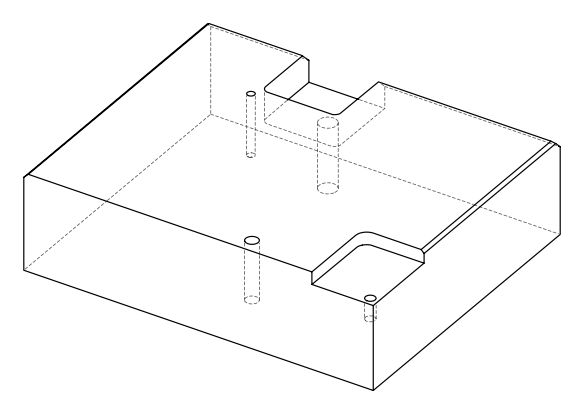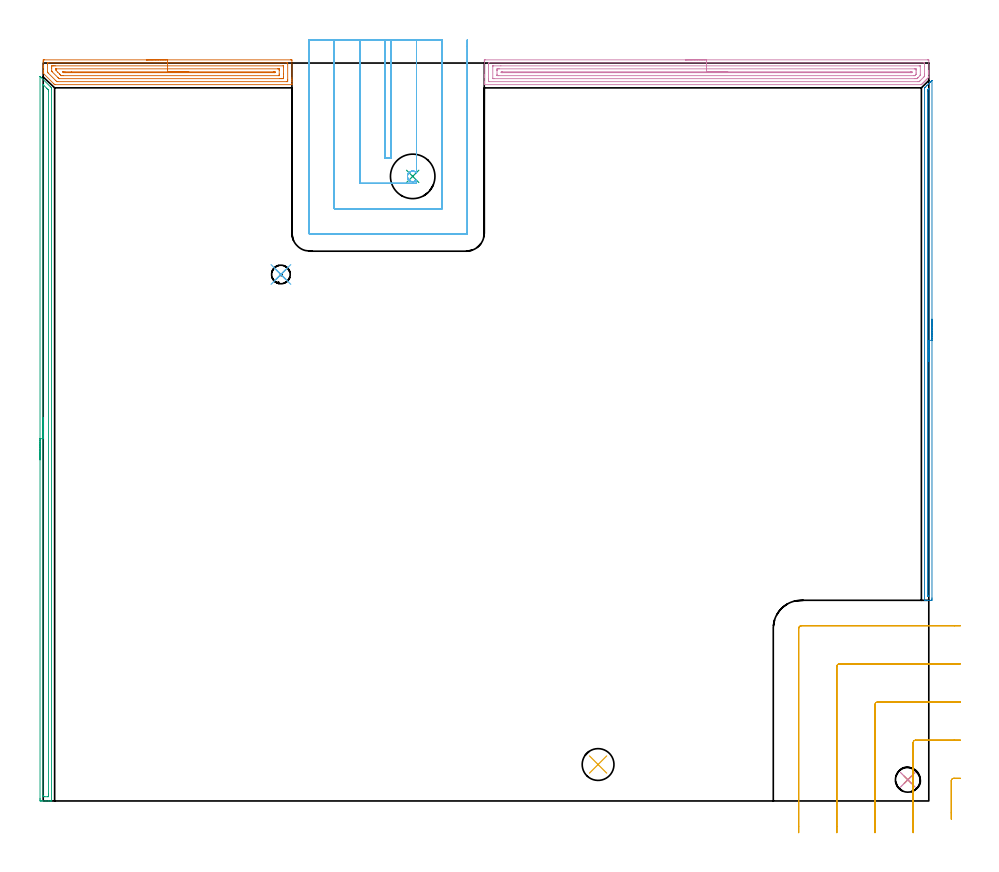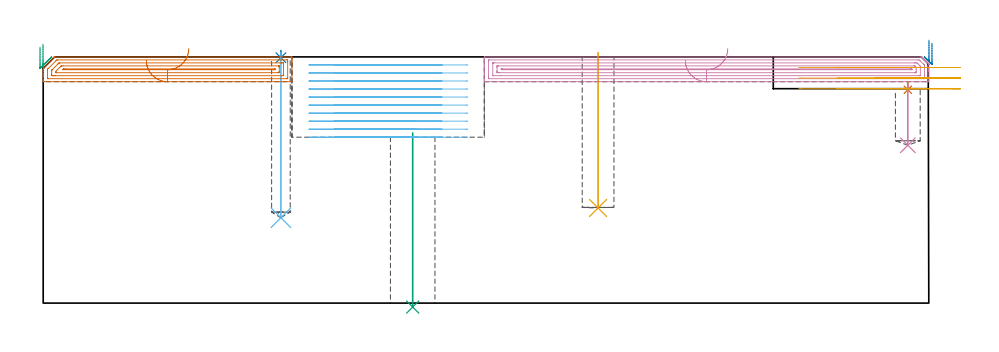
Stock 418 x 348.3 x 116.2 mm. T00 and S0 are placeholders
(PLAN: 12 operations, 7 tool changes, 47.8 min)
(1 SPOT_DRILL | STEP1POCKET | NXT0321_9005460120000 | 0.03 min | 1592 mm3)
(2 SPOT_DRILL_1 | STEP1POCKET_2 | NXT0321_9005460120000 | 0.03 min | 69 mm3)
(3 INDEXABLE_INSERT_DRILL_THROUGH_HOLE_FROM_SOLID | STEP1HOLE | NXT0302_013 | 0.34 min | 40127 mm3)
(4 DRILL_BLIND_HOLE_INTO_CENTER | STEP1POCKET | NXT0301_088 | 0.12 min | 2801 mm3)
(5 INDEXABLE_INSERT_DRILL_BLIND_HOLE_FROM_SOLID | STEP1POCKET_1 | NXT0302_001 | 0.29 min | 12532 mm3)
(6 DRILL_BLIND_HOLE_INTO_CENTER_1 | STEP1POCKET_2 | UGT0301_204 | 0.31 min | 4479 mm3)
(7 AREA_MILL | FG_CHAMFER_SURFACE | UGT0205_001 | 4.82 min | 8477 mm3)
(8 AREA_MILL_1 | FG_CHAMFER_SURFACE_1 | UGT0205_001 | 4.05 min | 1535 mm3)
(9 AREA_MILL_2 | FG_CHAMFER_SURFACE_2 | UGT0205_001 | 5.63 min | 4934 mm3)
(10 AREA_MILL_3 | FG_CHAMFER_SURFACE_3 | UGT0205_001 | 8.55 min | 14769 mm3)
(11 MILL_CORNER_NOTCH_RECTANGULAR | CORNER_NOTCH_RECTANGULAR | UGT0201_106 | Follow Part, ap 6, ae 75% | 3.36 min | 102015 mm3)
(12 MILL_SLOT | SLOT_PARTIAL_RECTANGULAR | NXT0201_012 | Follow Part, ap 4, ae 75% | 20.25 min | 290426 mm3)
(TOOL NXT0321_9005460120000 | NC Spot Drill, 142deg, 12mm, Carbide, Uncoated | D12 PA142 FL30 Z2)
(TOOL NXT0302_013 | Index. Insert Drill 21mm [880-D2100L25-05] | D21 PA176 FL105 Z2)
(TOOL NXT0301_088 | Carbide Drill 11.7mm [860.1-1170-035A1-MM 2214] | D11.7 PA140 FL55 Z2)
(TOOL NXT0302_001 | Index. Insert Drill 15mm [880-D1500L20-05] | D15 PA176 FL75 Z2)
(TOOL UGT0301_204 | Twist Drill 8.8 mm | D8.8 PA118 FL80 Z2)
(TOOL UGT0205_001 | Chamfer Mill 20 x 3 x 45 deg. | D20 FL50 Z2)
(TOOL UGT0201_106 | End Mill 24 mm | D24 FL25 Z2)
(TOOL NXT0201_012 | ENDMILL 16mm [2P460-1600-NA 1630] | D16 FL38 Z6)
(OP 1 SPOT_DRILL)
G17 G21 G94 G90
T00 M6
G54
G17 G0 G90 X408.1 Y10. S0 M3
G43 Z126.2 H0
G94 G81 G98 Z100.696 F250. R104.2
G80
M5
M2
(OP 2 SPOT_DRILL_1)
G17 G21 G94 G90
T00 M6
G54
G17 G0 G90 X112.2 Y248.5 S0 M3
G43 Z126.2 H0
G94 G81 G98 Z115.821 F250. R119.2
G80
M5
M2
(OP 3 INDEXABLE_INSERT_DRILL_THROUGH_HOLE_FROM_SOLID)
G17 G21 G94 G90
T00 M6
G54
G17 G0 G90 X174.4 Y294.8 S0 M3
G43 Z126.2 H1
G94 G81 G98 Z-1.867 F250. R80.3
G80
M5
M2
(OP 4 DRILL_BLIND_HOLE_INTO_CENTER)
G17 G21 G94 G90
T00 M6
G54
G17 G0 G90 X408.1 Y10. S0 M3
G43 Z126.2 H1
G94 G81 G98 Z74.5 F250. R103.2
G80
M5
M2
(OP 5 INDEXABLE_INSERT_DRILL_BLIND_HOLE_FROM_SOLID)
G17 G21 G94 G90
T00 M6
G54
G17 G0 G90 X261.9 Y17.2 S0 M3
G43 Z126.2 H1
G94 G81 G98 Z44.9 F250. R118.2
G80
M5
M2
(OP 6 DRILL_BLIND_HOLE_INTO_CENTER_1)
G17 G21 G94 G90
T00 M6
G54
G17 G0 G90 X112.2 Y248.5 S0 M3
G43 Z126.2 H0
G94 G81 G98 Z40.3 F250. R118.2
G80
M5
M2
(OP 7 AREA_MILL)
G17 G21 G94 G90
T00 M6
G54
G17 G0 G90 X48.7 Y349.8 S1061 M3
G43 Z126.2 H0
Z114.5
G94 G1 X48.738 Z113.628 F250.
X48.852 Z112.764
X49.041 Z111.912
X49.303 Z111.08
X49.637 Z110.274
X50.04 Z109.5
X50.508 Z108.764
X51.04 Z108.072
X51.629 Z107.429
X52.272 Z106.84
X52.964 Z106.309
X53.7 Z105.84
X54.474 Z105.437
X55.28 Z105.103
X56.112 Z104.841
X56.963 Z104.652
X57.828 Z104.538
X58.7 Z104.5
X116.779
X117.145 Y349.796 Z104.503
X117.39 Y349.792 Z104.506
X117.4 Y349.543 Z104.755
Y341.289 Z113.005
Y340.747 Z113.55
Y340.402 Z113.894
Y339.86 Z114.436
Y339.515 Z114.78
Y338.511 Z115.789
X117.392 Y338.131 Z116.16
X117.39 Y338.103 Z116.188
X117.226 Y338.1 Z116.2
X5.535
X5.405 Y338.104 Z116.189
X5.372 Y338.131 Z116.164
X5.088 Y338.412 Z115.888
X0.174 Y343.327 Z110.972
X0.008 Y343.5 Z110.799
X0.005 Y343.507 Z110.793
X0. Y343.852 Z110.448
Y344.147 Z110.153
Y344.837 Z109.458
Y346.069 Z108.228
Y346.611 Z107.684
Y347.227 Z107.069
Y349.001 Z105.296
X0.003 Y349.272 Z105.025
X0.008 Y349.791 Z104.506
X0.095 Y349.794 Z104.504
X0.621 Y349.8 Z104.5
X58.7
Y348.386 Z105.914
X114.991
X115.39 Y348.385 Z105.915
X115.399 Y347.981 Z106.319
X115.4 Y340.402 Z113.898
X115.399 Y339.999 Z114.301
X115.39 Y339.515 Z114.785
X114.993 Y339.514 Z114.786
X6.876
X6.446 Y339.515 Z114.785
X5.982 Y339.969 Z114.331
X2.408 Y343.542 Z110.758
X2.204 Y343.748 Z110.552
X2.01 Y343.95 Z110.35
X2.001 Y344.353 Z109.947
Y347.901 Z106.399
X2.01 Y348.385 Z105.915
X2.407 Y348.386 Z105.914
X58.7
Y346.972 Z107.328
X113.205 Y346.971 Z107.329
X113.326 Y346.969 Z107.331
X113.369 Y346.967 Z107.333
X113.386 Y346.966 Z107.334
X113.39 Y346.932 Z107.368
X113.395 Y346.804 Z107.496
X113.399 Y346.611 Z107.689
X113.4 Y346.418 Z107.882
Y343.063 Z111.237
Y341.983 Z112.317
X113.396 Y341.289 Z113.011
X113.393 Y341.103 Z113.197
X113.378 Y340.935 Z113.365
X113.205 Y340.933 Z113.367
X112.674 Y340.93 Z113.37
X112.312 Y340.929 Z113.371
X111.782 Y340.928 Z113.372
X7.769 Y340.929 Z113.371
X7.648 Y340.93 Z113.37
X7.551 Y340.933 Z113.367
X7.49 Y340.935 Z113.365
X7.446 Y340.966 Z113.334
X7.114 Y341.289 Z113.011
X6.875 Y341.524 Z112.776
X4.195 Y344.205 Z110.095
X4.07 Y344.333 Z109.967
X4.027 Y344.38 Z109.92
X4.011 Y344.4 Z109.9
X4.008 Y344.451 Z109.849
X4.001 Y344.645 Z109.655
X4. Y345.917 Z108.383
X4.004 Y346.611 Z107.689
X4.007 Y346.797 Z107.503
X4.022 Y346.965 Z107.336
X4.195 Y346.967 Z107.333
X4.726 Y346.97 Z107.33
X5.088 Y346.971 Z107.329
X5.618 Y346.972 Z107.328
X58.7
Y345.557 Z108.743
X110.693
X111.298 Y345.555 Z108.745
X111.366 Y345.553 Z108.747
X111.384 Y345.551 Z108.749
X111.39 Y345.539 Z108.761
X111.393 Y345.487 Z108.813
X111.398 Y345.277 Z109.023
X111.4 Y344.855 Z109.445
Y343.081 Z111.219
X111.399 Y342.629 Z111.671
X111.397 Y342.412 Z111.888
X111.393 Y342.358 Z111.942
X111.39 Y342.35 Z111.95
X111.383 Y342.347 Z111.953
X111.354 Y342.345 Z111.955
X111.25 Y342.343 Z111.957
X9.388
X8.662 Y342.348 Z111.952
X8.56 Y342.35 Z111.95
X8.503 Y342.358 Z111.942
X8.448 Y342.41 Z111.89
X8.225 Y342.628 Z111.672
X7.785 Y343.063 Z111.237
X7.769 Y343.08 Z111.22
X6.875 Y343.973 Z110.327
X6.022 Y344.837 Z109.463
X6.008 Y345.271 Z109.029
X6.004 Y345.489 Z108.811
X6.007 Y345.542 Z108.758
X6.01 Y345.55 Z108.75
X6.017 Y345.553 Z108.747
X6.046 Y345.555 Z108.745
X6.15 Y345.557 Z108.743
X58.7
Y344.143 Z110.157
X108.738
X108.932 Y344.141 Z110.159
X109.32 Y344.136 Z110.164
X109.391 Y344.128 Z110.172
X109.394 Y344.101 Z110.199
X109.398 Y344.044 Z110.256
Y343.95 Z110.35
X109.393 Y343.786 Z110.514
X109.391 Y343.771 Z110.529
X109.358 Y343.764 Z110.536
X109.256 Y343.76 Z110.54
X109.127 Y343.758 Z110.542
X10.449 Y343.757 Z110.543
X9.746 Y343.761 Z110.539
X9.556 Y343.764 Z110.536
X9.36 Y343.95 Z110.35
X9.185 Y344.136 Z110.164
X9.364 Y344.14 Z110.16
X9.556 Y344.142 Z110.158
X10.255 Y344.143 Z110.157
X13.283
X58.7
X59.572 Z110.195
X60.436 Z110.309
X61.288 Z110.498
X62.12 Z110.76
X62.926 Z111.094
X63.7 Z111.497
X64.436 Z111.965
X65.128 Z112.497
X65.771 Z113.086
X66.36 Z113.729
X66.891 Z114.421
X67.36 Z115.157
X67.763 Z115.931
X68.097 Z116.737
X68.359 Z117.569
X68.548 Z118.42
X68.662 Z119.285
X68.7 Z120.157
G0 Z126.2
M5
M2
(OP 8 AREA_MILL_1)
G17 G21 G94 G90
T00 M6
G54
G17 G0 G90 X419.5 Y227.4 S1061 M3
G43 Z126.2 H0
Z122.7
G94 G1 Y227.362 Z121.828 F250.
Y227.248 Z120.963
Y227.059 Z120.112
Y226.797 Z119.28
Y226.463 Z118.474
Y226.06 Z117.7
Y225.592 Z116.964
Y225.06 Z116.272
Y224.471 Z115.629
Y223.828 Z115.039
Y223.136 Z114.508
Y222.4 Z114.04
Y221.626 Z113.637
Y220.82 Z113.303
Y219.988 Z113.041
Y219.137 Z112.852
Y218.272 Z112.738
Y217.4 Z112.7
Y95.788
X419.499 Y95.331 Z112.701
X419.495 Y94.899 Z112.702
X419.491 Y94.71 Z112.704
X419.07 Y94.7 Z113.125
X417.672 Z114.524
X417.31 Z114.885
X416.347 Z115.852
X416.003 Y94.71 Z116.188
X416. Y94.866 Z116.199
Y94.884 Z116.2
Y336.339
X416.004 Y336.606 Z116.19
X416.186 Y336.786 Z116.013
X416.278 Y336.878 Z115.922
X416.87 Y337.472 Z115.326
X417.08 Y337.68 Z115.119
X417.117 Y337.717 Z115.082
X417.75 Y338.352 Z114.446
X417.957 Y338.557 Z114.243
X418.63 Y339.231 Z113.567
X418.796 Y339.396 Z113.404
X418.869 Y339.469 Z113.331
X419.385 Y339.986 Z112.814
X419.468 Y340.065 Z112.731
X419.494 Y340.083 Z112.704
X419.5 Y340.065 Z112.7
Y217.4
X418.086 Z114.114
X418.085 Y97.076 Z114.115
X418.079 Y96.713 Z114.121
X417.721 Y96.702 Z114.479
X417.504 Y96.701 Z114.696
X417.469 Y96.703 Z114.731
X417.434 Y96.71 Z114.766
X417.421 Y96.72 Z114.779
X417.419 Y96.747 Z114.781
X417.414 Y97.013 Z114.786
Y334.998
X417.417 Y335.339 Z114.783
X417.421 Y335.508 Z114.779
X417.431 Y335.57 Z114.769
X417.455 Y335.599 Z114.745
X417.525 Y335.674 Z114.675
X417.741 Y335.892 Z114.459
X417.844 Y335.995 Z114.356
X417.968 Y336.117 Z114.232
X418.063 Y336.206 Z114.137
X418.077 Y336.217 Z114.123
X418.081 Y336.159 Z114.119
X418.085 Y335.998 Z114.115
X418.086 Y217.4 Z114.114
Y216.528 Z114.152
Y215.664 Z114.266
Y214.812 Z114.455
Y213.98 Z114.717
Y213.174 Z115.051
Y212.4 Z115.454
Y211.664 Z115.923
Y210.972 Z116.454
Y210.329 Z117.043
Y209.74 Z117.686
Y209.209 Z118.378
Y208.74 Z119.114
Y208.337 Z119.888
Y208.003 Z120.694
Y207.741 Z121.526
Y207.552 Z122.378
Y207.438 Z123.243
Y207.4 Z124.114
G0 Z126.2
M5
M2
(OP 9 AREA_MILL_2)
G17 G21 G94 G90
T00 M6
G54
G17 G0 G90 X-1.5 Y161. S1061 M3
G43 Z126.2 H0
Z120.8
G94 G1 Y161.038 Z119.928 F250.
Y161.152 Z119.064
Y161.341 Z118.212
Y161.603 Z117.38
Y161.937 Z116.574
Y162.34 Z115.8
Y162.808 Z115.064
Y163.339 Z114.372
Y163.929 Z113.729
Y164.572 Z113.14
Y165.264 Z112.608
Y166. Z112.14
Y166.774 Z111.737
Y167.58 Z111.403
Y168.412 Z111.141
Y169.263 Z110.952
Y170.128 Z110.838
Y171. Z110.8
X-1.499 Y341.987 Z110.799
X-1.498 Y341.995 Z110.8
X-1.487 Y341.988 Z110.811
X-1.01 Y341.512 Z111.286
X3.41 Y337.091 Z115.708
X3.854 Y336.645 Z116.154
X3.898 Y336.595 Z116.185
X3.9 Y336.002 Z116.2
Y0.184
X3.897 Y0.009 Z116.188
X3.881 Y0.008 Z116.172
X3.496 Y0. Z115.796
X3.256 Z115.555
X2.526 Z114.821
X1.277 Z113.574
X-0.126 Z112.169
X-0.751 Z111.545
X-1.01 Y0.001 Z111.286
X-1.248 Y0.004 Z111.048
X-1.491 Y0.009 Z110.805
X-1.495 Y0.142 Z110.803
X-1.499 Y0.632 Z110.801
X-1.5 Y1.127 Z110.8
Y171.
X-0.086 Z112.214
X-0.085 Y337.972 Z112.215
X-0.084 Y338.062 Z112.216
X-0.081 Y338.106 Z112.219
X-0.08 Y338.116 Z112.22
X-0.073 Y338.111 Z112.227
X0.031 Y338.013 Z112.331
X0.259 Y337.791 Z112.559
X1.642 Y336.408 Z113.942
X2.045 Y336.002 Z114.345
X2.459 Y335.579 Z114.759
X2.479 Y335.544 Z114.779
X2.481 Y335.521 Z114.781
X2.484 Y335.469 Z114.784
X2.485 Y335.362 Z114.785
X2.486 Y335.149 Z114.786
Y3.356
X2.485 Y2.462 Z114.785
X2.483 Y2.42 Z114.783
X2.466 Y2.01 Z114.766
X2.055 Y2.003 Z114.355
X0.758 Y2.001 Z113.058
X0.286 Y2.003 Z112.586
X0.037 Y2.01 Z112.337
X-0.079 Y2.021 Z112.221
X-0.085 Y2.379 Z112.215
Y2.42
X-0.086 Y171. Z112.214
Y171.871 Z112.252
Y172.736 Z112.366
Y173.588 Z112.555
Y174.42 Z112.817
Y175.226 Z113.151
Y176. Z113.554
Y176.736 Z114.023
Y177.428 Z114.554
Y178.071 Z115.143
Y178.66 Z115.786
Y179.191 Z116.478
Y179.66 Z117.214
Y180.063 Z117.988
Y180.397 Z118.794
Y180.659 Z119.626
Y180.848 Z120.478
Y180.962 Z121.343
Y181. Z122.214
G0 Z126.2
M5
M2
(OP 10 AREA_MILL_3)
G17 G21 G94 G90
T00 M6
G54
G17 G0 G90 X303.1 Y349.8 S1061 M3
G43 Z126.2 H0
Z114.5
G94 G1 X303.138 Z113.628 F250.
X303.252 Z112.764
X303.441 Z111.912
X303.703 Z111.08
X304.037 Z110.274
X304.44 Z109.5
X304.908 Z108.764
X305.44 Z108.072
X306.029 Z107.429
X306.672 Z106.84
X307.364 Z106.309
X308.1 Z105.84
X308.874 Z105.437
X309.68 Z105.103
X310.512 Z104.841
X311.364 Z104.652
X312.228 Z104.538
X313.1 Z104.5
X417.408
X417.772 Y349.796 Z104.502
X417.99 Y349.791 Z104.506
X418. Y349.569 Z104.727
Y344.837 Z109.457
Y344.242 Z110.055
Y343.95 Z110.346
Y343.355 Z110.942
Y343.063 Z111.232
Y341.73 Z112.57
X417.99 Y341.602 Z112.697
X417.737 Y341.336 Z112.963
X417.248 Y340.846 Z113.449
X417.088 Y340.686 Z113.611
X416.962 Y340.561 Z113.737
X416.805 Y340.402 Z113.893
X416.646 Y340.245 Z114.052
X416.516 Y340.115 Z114.183
X416.361 Y339.959 Z114.336
X416.205 Y339.804 Z114.494
X416.07 Y339.669 Z114.629
X415.918 Y339.515 Z114.78
X415.764 Y339.363 Z114.935
X415.625 Y339.223 Z115.074
X415.474 Y339.072 Z115.223
X415.323 Y338.922 Z115.376
X415.179 Y338.778 Z115.52
X415.031 Y338.628 Z115.667
X414.882 Y338.481 Z115.817
X414.733 Y338.332 Z115.966
X414.547 Y338.149 Z116.147
X414.495 Y338.104 Z116.189
X414.287 Y338.1 Z116.2
X208.347
X208.21 Y338.103 Z116.188
X208.207 Y338.126 Z116.165
X208.2 Y338.448 Z115.851
Y338.932 Z115.367
Y339.515 Z114.78
Y341.581 Z112.716
Y342.176 Z112.119
Y342.765 Z111.53
Y348.974 Z105.323
X208.203 Y349.272 Z105.025
X208.208 Y349.791 Z104.506
X208.267 Y349.794 Z104.503
X208.792 Y349.8 Z104.5
X313.1
Y348.386 Z105.914
X415.624
X415.99 Y348.385 Z105.915
X415.997 Y348.014 Z106.286
X416. Y346.611 Z107.689
Y343.063 Z111.237
X415.999 Y342.69 Z111.61
X415.993 Y342.176 Z112.124
X415.99 Y342.083 Z112.217
X415.981 Y342.042 Z112.258
X415.954 Y342.012 Z112.288
X415.874 Y341.928 Z112.372
X415.625 Y341.674 Z112.626
X415.432 Y341.481 Z112.819
X413.842 Y339.892 Z114.408
X413.65 Y339.705 Z114.595
X413.454 Y339.515 Z114.785
X412.951 Y339.514 Z114.786
X210.576
X210.21 Y339.515 Z114.785
X210.203 Y339.886 Z114.414
X210.201 Y340.402 Z113.898
X210.2 Y340.776 Z113.524
X210.201 Y347.498 Z106.802
X210.202 Y347.869 Z106.431
X210.21 Y348.385 Z105.915
X210.574 Y348.386 Z105.914
X313.1
Y346.972 Z107.328
X413.48 Y346.971 Z107.329
X413.842 Y346.968 Z107.332
X413.96 Y346.965 Z107.335
X413.99 Y346.953 Z107.347
X413.996 Y346.873 Z107.427
X413.999 Y346.768 Z107.532
Y342.906 Z111.394
X413.993 Y342.748 Z111.552
X413.977 Y342.488 Z111.812
X413.842 Y342.342 Z111.958
X412.87 Y341.369 Z112.931
X412.788 Y341.289 Z113.011
X412.415 Y340.935 Z113.365
X412.059 Y340.931 Z113.369
X411.529 Y340.929 Z113.371
X411.167 Y340.928 Z113.372
X212.72 Y340.929 Z113.371
X212.358 Y340.932 Z113.368
X212.24 Y340.935 Z113.365
X212.21 Y340.947 Z113.353
X212.205 Y341.027 Z113.273
X212.201 Y341.132 Z113.168
X212.2 Y346.768 Z107.532
X212.206 Y346.926 Z107.374
X212.21 Y346.965 Z107.335
X212.224 Y346.968 Z107.332
X212.268 Y346.971 Z107.329
X216.019 Y346.972 Z107.328
X313.1
Y345.557 Z108.743
X411.167
X411.335 Y345.556 Z108.744
X411.927 Y345.55 Z108.75
X411.99 Y345.548 Z108.752
X411.993 Y345.461 Z108.839
X411.997 Y345.272 Z109.028
X412. Y344.895 Z109.405
Y344.008 Z110.292
X411.999 Y343.122 Z111.178
X411.996 Y343.063 Z111.237
X411.99 Y342.962 Z111.338
X411.917 Y342.878 Z111.422
X411.796 Y342.75 Z111.55
X411.641 Y342.592 Z111.708
X411.481 Y342.434 Z111.866
X411.421 Y342.378 Z111.922
X411.388 Y342.35 Z111.95
X411.347 Y342.348 Z111.952
X411.167 Y342.344 Z111.956
X410.999 Y342.343 Z111.957
X215.033
X214.865 Y342.344 Z111.956
X214.273 Y342.35 Z111.95
X214.21 Y342.352 Z111.948
X214.207 Y342.439 Z111.861
X214.203 Y342.628 Z111.672
X214.2 Y343.005 Z111.295
Y344.779 Z109.521
Y344.837 Z109.463
X214.205 Y345.251 Z109.049
X214.21 Y345.458 Z108.842
X214.215 Y345.55 Z108.75
X214.314 Y345.552 Z108.748
X215.033 Y345.557 Z108.743
X215.201
X313.1
Y344.143 Z110.157
X409.384
X409.578 Y344.142 Z110.158
X409.965 Y344.136 Z110.164
X409.991 Y344.132 Z110.168
X409.995 Y344.121 Z110.179
X409.999 Y344.091 Z110.209
X410. Y344.038 Z110.262
X409.999 Y343.95 Z110.35
X409.994 Y343.797 Z110.503
X409.99 Y343.765 Z110.535
X409.901 Y343.761 Z110.539
X409.772 Y343.758 Z110.542
X409.578 Y343.757 Z110.543
X409.384
X216.816
X216.622 Y343.758 Z110.542
X216.235 Y343.764 Z110.536
X216.209 Y343.768 Z110.532
X216.205 Y343.779 Z110.521
X216.201 Y343.809 Z110.491
X216.2 Y343.862 Z110.438
X216.201 Y343.95 Z110.35
X216.206 Y344.103 Z110.197
X216.21 Y344.135 Z110.165
X216.299 Y344.139 Z110.161
X216.428 Y344.142 Z110.158
X216.622 Y344.143 Z110.157
X216.816
X313.1
X313.972 Z110.195
X314.836 Z110.309
X315.688 Z110.498
X316.52 Z110.76
X317.326 Z111.094
X318.1 Z111.497
X318.836 Z111.965
X319.528 Z112.496
X320.171 Z113.086
X320.76 Z113.729
X321.292 Z114.421
X321.76 Z115.157
X322.163 Z115.931
X322.497 Z116.737
X322.759 Z117.569
X322.948 Z118.42
X323.062 Z119.285
X323.1 Z120.157
G0 Z126.2
M5
M2
(OP 11 MILL_CORNER_NOTCH_RECTANGULAR)
G17 G21 G94 G90
T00 M6
G54
G17 G0 G90 X433. Y10.7 S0 M3
G43 Z126.2 H0
Z111.2
G94 G1 X430. F250.
X429.793 F500.
G3 X428.6 Y9.507 R1.2
G1 Y-5.625
Y-8.625 F250.
G0 Z126.2
X433. Y28.7
Z111.2
G1 X430.
X411.794 F500.
G3 X410.6 Y27.506 R1.2
G1 Y-12.
Y-15. F250.
G0 Z126.2
X433. Y46.7
Z111.2
G1 X430.
X393.794 F500.
G3 X392.6 Y45.506 R1.2
G1 Y-12.
Y-15. F250.
G0 Z126.2
X433. Y64.7
Z111.2
G1 X430.
X375.795 F500.
G3 X374.6 Y63.505 R1.2
G1 Y-12.
Y-15. F250.
G0 Z126.2
X433. Y82.7
Z111.2
G1 X430.
X357.795 F500.
G3 X356.6 Y81.505 R1.2
G1 Y-12.
Y-15. F250.
G0 Z126.2
X433. Y10.7
Z106.2
G1 X430.
X429.793 F500.
G3 X428.6 Y9.507 R1.2
G1 Y-5.625
Y-8.625 F250.
G0 Z126.2
X433. Y28.7
Z106.2
G1 X430.
X411.794 F500.
G3 X410.6 Y27.506 R1.2
G1 Y-12.
Y-15. F250.
G0 Z126.2
X433. Y46.7
Z106.2
G1 X430.
X393.794 F500.
G3 X392.6 Y45.506 R1.2
G1 Y-12.
Y-15. F250.
G0 Z126.2
X433. Y64.7
Z106.2
G1 X430.
X375.795 F500.
G3 X374.6 Y63.505 R1.2
G1 Y-12.
Y-15. F250.
G0 Z126.2
X433. Y82.7
Z106.2
G1 X430.
X357.795 F500.
G3 X356.6 Y81.505 R1.2
G1 Y-12.
Y-15. F250.
G0 Z126.2
X433. Y10.7
Z101.2
G1 X430.
X429.793 F500.
G3 X428.6 Y9.507 R1.2
G1 Y-5.625
Y-8.625 F250.
G0 Z126.2
X433. Y28.7
Z101.2
G1 X430.
X411.794 F500.
G3 X410.6 Y27.506 R1.2
G1 Y-12.
Y-15. F250.
G0 Z126.2
X433. Y46.7
Z101.2
G1 X430.
X393.794 F500.
G3 X392.6 Y45.506 R1.2
G1 Y-12.
Y-15. F250.
G0 Z126.2
X433. Y64.7
Z101.2
G1 X430.
X375.795 F500.
G3 X374.6 Y63.505 R1.2
G1 Y-12.
Y-15. F250.
G0 Z126.2
X433. Y82.7
Z101.2
G1 X430.
X357.795 F500.
G3 X356.6 Y81.505 R1.2
G1 Y-12.
Y-15. F250.
G0 Z126.2
M5
M2
(OP 12 MILL_SLOT)
G17 G21 G94 G90
T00 M6
G54
G17 G0 G90 X161.391 Y359.3 S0 M3
G43 Z126.2 H1
Z112.41
G94 G1 X161.4 Y356.3 F250.
Y356.193 F500.
Y303.5
X164.2
Y356.193
Y356.3
X164.209 Y359.3 F250.
X149.386
X149.4 Y356.3
Y356.193 F500.
Y291.5
X176.2
Y293.076
G2 X173.978 Y292.343 R2.489
X173.68 Y292.413 R2.489
X172.78 Y292.91 R2.516
X172.48 Y293.216 R2.505
G1 X172.41 Y293.305
G2 X172.539 Y296.453 R2.501
X173.647 Y297.176 R2.594
X174.867 Y297.249 R2.487
X176.2 Y296.524 R2.489
G1 Y356.193
Y356.3
X176.214 Y359.3 F250.
X137.373
X137.4 Y356.3
Y356.193 F500.
Y279.5
X188.2
Y356.193
Y356.3
X188.227 Y359.3 F250.
X125.4 Y359.193
Y356.193
Y268.1 F500.
G3 X126. Y267.5 R0.6
G1 X199.6
G3 X200.2 Y268.1 R0.6
G1 Y356.193
Y359.193 F250.
G0 X161.4 Y359.3 Z108.62
G1 Y356.3
Y303.5 F500.
X164.2
Y356.3
Y359.3 F250.
X149.4
Y356.3
Y291.5 F500.
X176.2
Y293.076
G2 X174.867 Y292.351 R2.488
X173.682 Y292.413 R2.489
X172.777 Y292.912 R2.516
X172.48 Y293.216 R2.505
G1 X172.409 Y293.305
G2 X172.539 Y296.453 R2.501
X173.647 Y297.176 R2.594
X174.867 Y297.249 R2.487
X176.2 Y296.524 R2.489
G1 Y356.3
Y359.3 F250.
X137.4
Y356.3
Y279.5 F500.
X188.2
Y356.3
Y359.3 F250.
X125.4
Y356.3
Y268.1 F500.
G3 X126. Y267.5 R0.6
G1 X199.6
G3 X200.2 Y268.1 R0.6
G1 Y356.3
Y359.3 F250.
G0 X161.4 Z104.83
G1 Y356.3
Y303.5 F500.
X164.2
Y356.3
Y359.3 F250.
X149.4
Y356.3
Y291.5 F500.
X176.2
Y293.076
G2 X174.865 Y292.35 R2.488
X173.682 Y292.413 R2.489
X172.478 Y293.218 R2.515
X172.183 Y293.671 R2.5
X172.216 Y295.991 R2.501
X172.916 Y296.801 R2.5
X174.639 Y297.282 R2.486
X174.86 Y297.251 R2.487
X176.2 Y296.524 R2.486
G1 Y356.3
Y359.3 F250.
X137.4
Y356.3
Y279.5 F500.
X188.2
Y356.3
Y359.3 F250.
X125.4
Y356.3
Y268.1 F500.
G3 X126. Y267.5 R0.6
G1 X199.6
G3 X200.2 Y268.1 R0.6
G1 Y356.3
Y359.3 F250.
G0 X161.4 Z101.04
G1 Y356.3
Y303.5 F500.
X164.2
Y356.3
Y359.3 F250.
X149.4
Y356.3
Y291.5 F500.
X176.2
Y293.078
G2 X173.682 Y292.413 R2.498
X172.751 Y292.934 R2.515
X172.48 Y293.216 R2.505
G1 X172.373 Y293.355
G2 X172.68 Y296.6 R2.5
X173.077 Y296.911 R2.48
X174.867 Y297.249 R2.486
X176.2 Y296.523 R2.496
G1 Y356.3
Y359.3 F250.
X137.4
Y356.3
Y279.5 F500.
X188.2
Y356.3
Y359.3 F250.
X125.4
Y356.3
Y268.1 F500.
G3 X126. Y267.5 R0.6
G1 X199.6
G3 X200.2 Y268.1 R0.6
G1 Y356.3
Y359.3 F250.
G0 X161.4 Z97.25
G1 Y356.3
Y303.5 F500.
X164.2
Y356.3
Y359.3 F250.
X149.4
Y356.3
Y291.5 F500.
X176.2
Y293.078
G2 X173.682 Y292.413 R2.498
X172.791 Y292.9 R2.516
X172.48 Y293.216 R2.505
G1 X172.362 Y293.371
G2 X172.635 Y296.555 R2.501
G1 X172.68 Y296.6
G2 X173.174 Y296.969 R2.48
X174.867 Y297.249 R2.487
X176.2 Y296.523 R2.496
G1 Y356.3
Y359.3 F250.
X137.4
Y356.3
Y279.5 F500.
X188.2
Y356.3
Y359.3 F250.
X125.4
Y356.3
Y268.1 F500.
G3 X126. Y267.5 R0.6
G1 X199.6
G3 X200.2 Y268.1 R0.6
G1 Y356.3
Y359.3 F250.
G0 X161.4 Z93.46
G1 Y356.3
Y303.5 F500.
X164.2
Y356.3
Y359.3 F250.
X149.4
Y356.3
Y291.5 F500.
X176.2
Y293.077
G2 X174.874 Y292.352 R2.488
X173.682 Y292.413 R2.489
X172.467 Y293.231 R2.517
X172.668 Y296.589 R2.501
X172.911 Y296.797 R2.499
X176.2 Y296.524 R2.487
G1 Y356.3
Y359.3 F250.
X137.4
Y356.3
Y279.5 F500.
X188.2
Y356.3
Y359.3 F250.
X125.4
Y356.3
Y268.1 F500.
G3 X126. Y267.5 R0.6
G1 X199.6
G3 X200.2 Y268.1 R0.6
G1 Y356.3
Y359.3 F250.
G0 X161.4 Z89.67
G1 Y356.3
Y303.5 F500.
X164.2
Y356.3
Y359.3 F250.
X149.4
Y356.3
Y291.5 F500.
X176.2
Y293.076
G2 X173.682 Y292.413 R2.489
X172.854 Y292.848 R2.517
X172.477 Y293.219 R2.515
X172.668 Y296.589 R2.501
X172.911 Y296.797 R2.499
X176.2 Y296.524 R2.487
G1 Y356.3
Y359.3 F250.
X137.4
Y356.3
Y279.5 F500.
X188.2
Y356.3
Y359.3 F250.
X125.4
Y356.3
Y268.1 F500.
G3 X126. Y267.5 R0.6
G1 X199.6
G3 X200.2 Y268.1 R0.6
G1 Y356.3
Y359.3 F250.
G0 X161.4 Z85.88
G1 Y356.3
Y303.5 F500.
X164.2
Y356.3
Y359.3 F250.
X149.4
Y356.3
Y291.5 F500.
X176.2
Y293.076
G2 X173.682 Y292.413 R2.489
X172.477 Y293.219 R2.515
X172.681 Y296.601 R2.501
X172.913 Y296.798 R2.501
X176.2 Y296.524 R2.487
G1 Y356.3
Y359.3 F250.
X137.4
Y356.3
Y279.5 F500.
X188.2
Y356.3
Y359.3 F250.
X125.4
Y356.3
Y268.1 F500.
G3 X126. Y267.5 R0.6
G1 X199.6
G3 X200.2 Y268.1 R0.6
G1 Y356.3
Y359.3 F250.
G0 X161.4 Z82.09
G1 Y356.3
Y303.5 F500.
X164.2
Y356.3
Y359.3 F250.
X149.4
Y356.3
Y291.5 F500.
X176.2
Y293.078
G2 X173.682 Y292.413 R2.499
X172.479 Y293.216 R2.516
X172.633 Y296.553 R2.501
G1 X172.681 Y296.601
G2 X173.221 Y296.995 R2.479
X174.867 Y297.249 R2.487
X176.2 Y296.523 R2.496
G1 Y356.3
Y359.3 F250.
X137.4
Y356.3
Y279.5 F500.
X188.2
Y356.3
Y359.3 F250.
X125.4
Y356.3
Y268.1 F500.
G3 X126. Y267.5 R0.6
G1 X199.6
G3 X200.2 Y268.1 R0.6
G1 Y356.3
Y359.3 F250.
G0 X161.4 Z78.3
G1 Y356.3
Y303.5 F500.
X164.2
Y356.3
Y359.3 F250.
X149.4
Y356.3
Y291.5 F500.
X176.2
Y293.078
G2 X173.682 Y292.413 R2.499
X172.478 Y293.218 R2.526
X172.648 Y296.569 R2.501
G1 X172.681 Y296.601
G2 X173.143 Y296.951 R2.479
X174.867 Y297.249 R2.487
X176.2 Y296.523 R2.496
G1 Y356.3
Y359.3 F250.
X137.4
Y356.3
Y279.5 F500.
X188.2
Y356.3
Y359.3 F250.
X125.4
Y356.3
Y268.1 F500.
G3 X126. Y267.5 R0.6
G1 X199.6
G3 X200.2 Y268.1 R0.6
G1 Y356.3
Y359.3 F250.
G0 Z126.2
M5
M2
